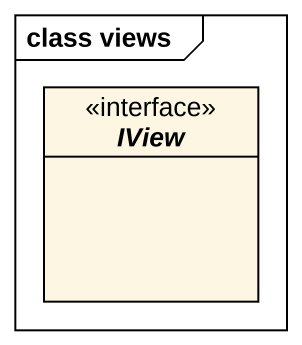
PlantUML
@startuml
mainframe class views
hide circle
hide empty members
interface IView
@enduml
